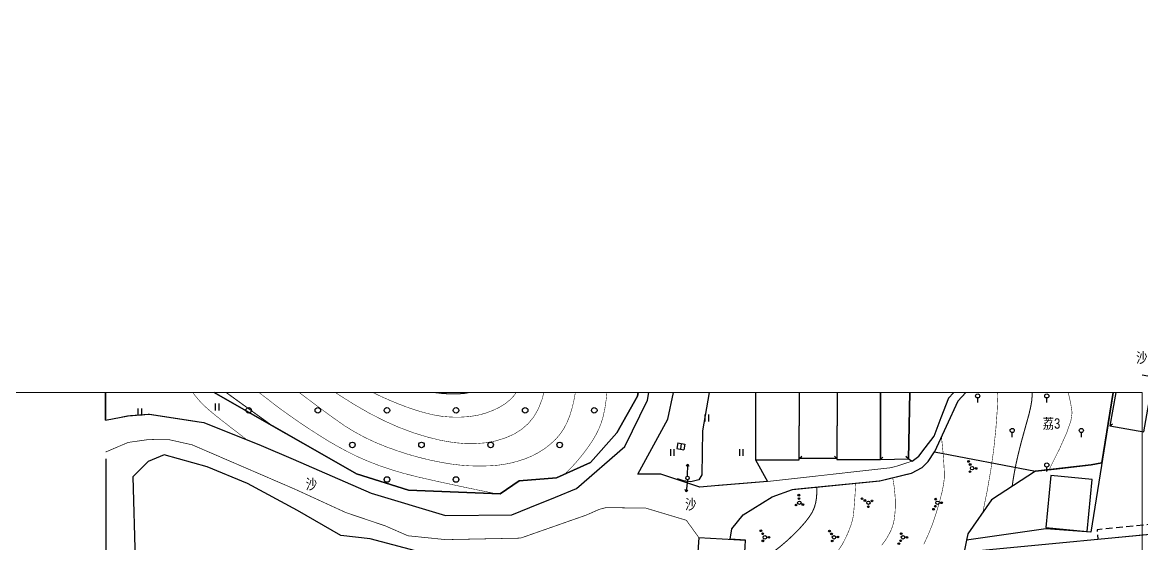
# Model space of a CAD drawing. Extents: x 396500 to 398250, y 1005980 to 1008200.
# Drawn here: x 396738 to 396899.9, y 1006818.1 to 1006893.6 of the extents above; entities that cross this region are included whole.
import ezdxf
from ezdxf.enums import TextEntityAlignment as Align

# ---------------------------------------------------------------- set-up
doc = ezdxf.new("R2010")
doc.units = 0
doc.header["$LTSCALE"] = 0.5
doc.linetypes.add('X3', pattern=[5, 4, -1])
doc.linetypes.add('X5', pattern=[3, 2, -1])
doc.layers.get('0').update_dxf_attribs({"linetype": 'CONTINUOUS'})
doc.layers.add('ASSIST', color=7, linetype='CONTINUOUS', plot=False)
for name, color, linetype in [('DGX', 2, 'CONTINUOUS'), ('DLDW', 11, 'CONTINUOUS'), ('DLSS', 4, 'CONTINUOUS'), ('DMTZ', 3, 'CONTINUOUS'), ('GXYZ', 2, 'CONTINUOUS'), ('JMD', 6, 'CONTINUOUS'), ('ZBTZ', 3, 'CONTINUOUS'), ('用地红线', 1, 'CONTINUOUS')]:
    doc.layers.add(name, color=color, linetype=linetype)
doc.layers.add('绘图层', color=6, linetype='CONTINUOUS', lineweight=5)
doc.styles.add('细等线体', font='长等线体_0.TTF', dxfattribs={"width": 0.8})
doc.linetypes.add('10421', pattern='A,2,[150,AAA.SHX,S=1,R=0,X=0,Y=1],1e-11', length=2)
doc.linetypes.add('10422', pattern='A,2,[150,AAA.SHX,S=1,R=0,X=0,Y=1],2,[177,AAA.SHX,S=1,R=0,X=0,Y=0.8],1e-09', length=4)
doc.linetypes.add('1161', pattern='A,0,[149,AAA.SHX,S=0.15,R=0,X=0,Y=0],-1.6', length=1.6)

# ---------------------------------------------------------------- blocks, each defined once
blk = doc.blocks.new('gc170')
at = {"linetype": 'Continuous'}
blk.add_circle((0, 0), 0.5, dxfattribs=at)
blk = doc.blocks.new('gc013b')
at = {"linetype": 'Continuous'}
blk.add_line((0.5, 0), (4, 0), dxfattribs=at)
at = {"linetype": 'Continuous', "flags": 128}
blk.add_lwpolyline([(3.39, 0.35), (4, 0), (3.39, -0.35)], dxfattribs=at)
blk = doc.blocks.new('gc325')
blk.add_line((0, 0), (0, 1.3))
blk.add_circle((0, 1.9), 0.6)
blk = doc.blocks.new('gc121')
for p, q in [((-0.5, -1), (-0.5, 1)), ((0.5, -1), (0.5, 1))]:
    blk.add_line(p, q)
blk = doc.blocks.new('*U110')
at = {"linetype": 'Continuous'}
for points in [[(-0.25, 2.2), (-0.24, 2.12), (-0.24, 2.28)], [(-0.24, 2.28), (-0.2, 2.05), (-0.2, 2.35)], [(-0.2, 2.05), (-0.24, 2.28), (-0.24, 2.12)], [(-0.2, 2.35), (-0.15, 2), (-0.15, 2.4)], [(-0.15, 2), (-0.2, 2.35), (-0.2, 2.05)], [(-0.15, 2.4), (-0.08, 1.96), (-0.08, 2.44)], [(-0.08, 1.96), (-0.15, 2.4), (-0.15, 2)], [(-0.08, 2.44), (0, 1.95), (0, 2.45)], [(0, 1.95), (-0.08, 2.44), (-0.08, 1.96)], [(0, 2.45), (0.08, 1.96), (0.08, 2.44)], [(0.08, 1.96), (0, 2.45), (0, 1.95)], [(0.08, 2.44), (0.15, 2), (0.15, 2.4)], [(0.15, 2), (0.08, 2.44), (0.08, 1.96)], [(0.15, 2.4), (0.2, 2.05), (0.2, 2.35)], [(0.2, 2.05), (0.15, 2.4), (0.15, 2)], [(0.2, 2.35), (0.24, 2.12), (0.24, 2.28)], [(0.24, 2.12), (0.2, 2.35), (0.2, 2.05)], [(0.25, 2.2), (0.24, 2.28), (0.24, 2.12)]]:
    blk.add_solid(points, dxfattribs=at)
blk = doc.blocks.new('*U109')
at = {"linetype": 'Continuous'}
for points in [[(-0.25, 1.2), (-0.24, 1.12), (-0.24, 1.28)], [(-0.24, 1.28), (-0.2, 1.05), (-0.2, 1.35)], [(-0.2, 1.05), (-0.24, 1.28), (-0.24, 1.12)], [(-0.2, 1.35), (-0.15, 1), (-0.15, 1.4)], [(-0.15, 1), (-0.2, 1.35), (-0.2, 1.05)], [(-0.15, 1.4), (-0.08, 0.96), (-0.08, 1.44)], [(-0.08, 0.96), (-0.15, 1.4), (-0.15, 1)], [(-0.08, 1.44), (0, 0.95), (0, 1.45)], [(0, 0.95), (-0.08, 1.44), (-0.08, 0.96)], [(0, 1.45), (0.08, 0.96), (0.08, 1.44)], [(0.08, 0.96), (0, 1.45), (0, 0.95)], [(0.08, 1.44), (0.15, 1), (0.15, 1.4)], [(0.15, 1), (0.08, 1.44), (0.08, 0.96)], [(0.15, 1.4), (0.2, 1.05), (0.2, 1.35)], [(0.2, 1.05), (0.15, 1.4), (0.15, 1)], [(0.2, 1.35), (0.24, 1.12), (0.24, 1.28)], [(0.24, 1.12), (0.2, 1.35), (0.2, 1.05)], [(0.25, 1.2), (0.24, 1.28), (0.24, 1.12)]]:
    blk.add_solid(points, dxfattribs=at)
blk = doc.blocks.new('*U108')
at = {"linetype": 'Continuous'}
for points in [[(-1.25, -0.6), (-1.24, -0.68), (-1.24, -0.52)], [(-1.24, -0.52), (-1.2, -0.75), (-1.2, -0.45)], [(-1.2, -0.75), (-1.24, -0.52), (-1.24, -0.68)], [(-1.2, -0.45), (-1.15, -0.8), (-1.15, -0.4)], [(-1.15, -0.8), (-1.2, -0.45), (-1.2, -0.75)], [(-1.15, -0.4), (-1.08, -0.84), (-1.08, -0.36)], [(-1.08, -0.84), (-1.15, -0.4), (-1.15, -0.8)], [(-1.08, -0.36), (-1, -0.85), (-1, -0.35)], [(-1, -0.85), (-1.08, -0.36), (-1.08, -0.84)], [(-1, -0.35), (-0.92, -0.84), (-0.92, -0.36)], [(-0.92, -0.84), (-1, -0.35), (-1, -0.85)], [(-0.92, -0.36), (-0.85, -0.8), (-0.85, -0.4)], [(-0.85, -0.8), (-0.92, -0.36), (-0.92, -0.84)], [(-0.85, -0.4), (-0.8, -0.75), (-0.8, -0.45)], [(-0.8, -0.75), (-0.85, -0.4), (-0.85, -0.8)], [(-0.8, -0.45), (-0.76, -0.68), (-0.76, -0.52)], [(-0.76, -0.68), (-0.8, -0.45), (-0.8, -0.75)], [(-0.75, -0.6), (-0.76, -0.52), (-0.76, -0.68)]]:
    blk.add_solid(points, dxfattribs=at)
blk = doc.blocks.new('*U107')
at = {"linetype": 'Continuous'}
for points in [[(0.75, -0.6), (0.76, -0.68), (0.76, -0.52)], [(0.76, -0.52), (0.8, -0.75), (0.8, -0.45)], [(0.8, -0.75), (0.76, -0.52), (0.76, -0.68)], [(0.8, -0.45), (0.85, -0.8), (0.85, -0.4)], [(0.85, -0.8), (0.8, -0.45), (0.8, -0.75)], [(0.85, -0.4), (0.92, -0.84), (0.92, -0.36)], [(0.92, -0.84), (0.85, -0.4), (0.85, -0.8)], [(0.92, -0.36), (1, -0.85), (1, -0.35)], [(1, -0.85), (0.92, -0.36), (0.92, -0.84)], [(1, -0.35), (1.08, -0.84), (1.08, -0.36)], [(1.08, -0.84), (1, -0.35), (1, -0.85)], [(1.08, -0.36), (1.15, -0.8), (1.15, -0.4)], [(1.15, -0.8), (1.08, -0.36), (1.08, -0.84)], [(1.15, -0.4), (1.2, -0.75), (1.2, -0.45)], [(1.2, -0.75), (1.15, -0.4), (1.15, -0.8)], [(1.2, -0.45), (1.24, -0.68), (1.24, -0.52)], [(1.24, -0.68), (1.2, -0.45), (1.2, -0.75)], [(1.25, -0.6), (1.24, -0.52), (1.24, -0.68)]]:
    blk.add_solid(points, dxfattribs=at)
blk = doc.blocks.new('gc160')
for centre, radius in [((0, 0), 0.5), ((0, 2.2), 0.25), ((0, 1.2), 0.25), ((-1, -0.6), 0.25), ((1, -0.6), 0.25)]:
    blk.add_circle(centre, radius)
at = {"linetype": 'Continuous'}
for name in ['*U110', '*U109', '*U108', '*U107']:
    blk.add_blockref(name, (0, 0), dxfattribs=at)
blk = doc.blocks.new('gc326')
blk.add_circle((0, 0), 0.8)

msp = doc.modelspace()

# ---------------------------------------------------------------- linework, layer by layer
at = {"layer": 'ASSIST', "linetype": '1161'}
for points in [[(396750, 1006835.98), (396750, 1006840)], [(396765.72, 1006840), (396773.98, 1006835.3), (396780.69, 1006831.47), (396786.32, 1006828.22), (396793.85, 1006825.85), (396807.13, 1006825.35), (396809.87, 1006827.21), (396815.28, 1006827.67), (396820.18, 1006829.87), (396824.01, 1006834.15), (396826.97, 1006839.46), (396827.09, 1006840)]]:
    msp.add_lwpolyline(points, dxfattribs=at)
at = {"layer": 'ASSIST', "linetype": 'Continuous', "flags": 128}
for points in [[(396750, 1006840), (396750, 1006835.98), (396753.29, 1006836.65), (396756.33, 1006836.88), (396763.2, 1006835.82), (396764.21, 1006835.66), (396772.55, 1006832.34), (396777.14, 1006830.37), (396788.46, 1006825.42), (396799.2, 1006822.2), (396808.79, 1006822.28), (396811.42, 1006823.36), (396815.12, 1006824.88), (396818.17, 1006826.12), (396825.14, 1006832.2), (396828.43, 1006838.89), (396828.62, 1006840)], [(396827.09, 1006840), (396826.97, 1006839.46), (396824.01, 1006834.15), (396820.18, 1006829.87), (396815.28, 1006827.67), (396809.87, 1006827.21), (396807.13, 1006825.35), (396793.85, 1006825.85), (396786.32, 1006828.22), (396780.69, 1006831.47), (396773.98, 1006835.3), (396765.72, 1006840)], [(396844.07, 1006840), (396844.06, 1006830.24), (396845.78, 1006827.12), (396838.73, 1006826.54), (396835.99, 1006826.32), (396830.36, 1006828.19), (396827.04, 1006828.18), (396831.37, 1006836.14), (396832.21, 1006840)], [(396832.84, 1006832.7), (396832.7, 1006831.89)]]:
    msp.add_lwpolyline(points, dxfattribs=at)
at = {"layer": 'ASSIST', "linetype": '1161', "flags": 128}
for points in [[(396866.38, 1006840), (396866.2, 1006830.41), (396866.72, 1006830.07), (396867.72, 1006830.81), (396868.61, 1006831.99), (396869.9, 1006833.68), (396870.93, 1006836.37), (396872.03, 1006839.21), (396872.68, 1006839.9), (396872.77, 1006840)], [(396874.49, 1006840), (396873.34, 1006838.74), (396869.95, 1006831.43), (396884.57, 1006828.62), (396887.3, 1006828.93), (396892.65, 1006829.53), (396894.18, 1006829.81), (396895.83, 1006840)], [(396841.34, 1006800), (396842.55, 1006817.68), (396842.61, 1006818.65), (396840.41, 1006818.77), (396840.62, 1006820.25), (396842.29, 1006822.28), (396846.5, 1006824.92), (396849.43, 1006825.99), (396862.07, 1006827.23), (396866.65, 1006828.35), (396868.19, 1006829.13), (396869.03, 1006830.02), (396869.95, 1006831.43), (396884.57, 1006828.62), (396878.21, 1006824.48), (396874.79, 1006819.53), (396874.62, 1006818.64), (396874.09, 1006815.97), (396873.68, 1006812.77), (396874.85, 1006812.88), (396870.7, 1006809.48), (396870.47, 1006809.38), (396872.1, 1006805.76), (396875.38, 1006800)]]:
    msp.add_lwpolyline(points, dxfattribs=at)
at = {"layer": 'DGX', "linetype": 'Continuous', "const_width": 0.075, "flags": 128}
for points, elevation in [([(396770.43, 1006833.19), (396768.34, 1006834.79), (396766.7, 1006836.07), (396765.5, 1006837.03), (396764.74, 1006837.68), (396764.22, 1006838.16), (396763.74, 1006838.65), (396763.31, 1006839.14), (396762.91, 1006839.63), (396762.65, 1006840)], 27), ([(396772.23, 1006840), (396773.26, 1006839.2), (396774.31, 1006838.39), (396775.29, 1006837.65), (396776.2, 1006836.99), (396777.15, 1006836.32), (396778.23, 1006835.57), (396779.45, 1006834.76), (396780.81, 1006833.88), (396782.24, 1006832.99), (396783.68, 1006832.16), (396785.12, 1006831.39), (396786.56, 1006830.68), (396788.05, 1006830.03), (396789.64, 1006829.42), (396791.32, 1006828.85), (396793.09, 1006828.32), (396795.29, 1006827.76), (396798.25, 1006827.09), (396801.97, 1006826.29), (396806.45, 1006825.37)], 25.5), ([(396817.98, 1006840), (396817.96, 1006839.82), (396817.76, 1006838.72), (396817.5, 1006837.66), (396817.19, 1006836.66), (396816.81, 1006835.71), (396816.35, 1006834.81), (396815.79, 1006833.98), (396815.12, 1006833.2), (396814.34, 1006832.49), (396813.49, 1006831.84), (396812.6, 1006831.28), (396811.67, 1006830.8), (396810.7, 1006830.4), (396809.72, 1006830.08), (396808.75, 1006829.82), (396807.79, 1006829.63), (396806.84, 1006829.49), (396805.87, 1006829.41), (396804.84, 1006829.37), (396803.75, 1006829.36), (396802.61, 1006829.4), (396801.38, 1006829.49), (396800.05, 1006829.65), (396798.61, 1006829.89), (396797.06, 1006830.2), (396795.46, 1006830.59), (396793.85, 1006831.04), (396792.24, 1006831.56), (396790.62, 1006832.14), (396789.02, 1006832.8), (396787.49, 1006833.52), (396786.02, 1006834.32), (396784.61, 1006835.18), (396782.39, 1006836.75), (396778.48, 1006839.66), (396778.03, 1006840)], 26), ([(396813.44, 1006840), (396813.18, 1006839.02), (396812.63, 1006837.62), (396811.97, 1006836.47), (396811.18, 1006835.51), (396810.24, 1006834.69), (396809.14, 1006833.99), (396807.87, 1006833.43), (396806.5, 1006833.01), (396805.06, 1006832.73), (396803.55, 1006832.6), (396801.97, 1006832.61), (396800.31, 1006832.77), (396798.52, 1006833.08), (396796.61, 1006833.55), (396794.58, 1006834.17), (396792.48, 1006834.95), (396790.35, 1006835.9), (396788.2, 1006837), (396786.01, 1006838.26), (396783.78, 1006839.66), (396783.28, 1006840)], 26.5), ([(396809.44, 1006840), (396809.15, 1006839.59), (396808.56, 1006838.96), (396807.83, 1006838.37), (396806.98, 1006837.85), (396805.99, 1006837.38), (396804.91, 1006836.98), (396803.76, 1006836.69), (396802.54, 1006836.51), (396801.26, 1006836.43), (396799.96, 1006836.45), (396798.66, 1006836.56), (396797.38, 1006836.78), (396796.11, 1006837.09), (396794.85, 1006837.47), (396793.58, 1006837.9), (396792.33, 1006838.38), (396791.07, 1006838.9), (396789.8, 1006839.47), (396788.7, 1006840)], 27), ([(396822.56, 1006840), (396822.46, 1006839), (396822.27, 1006837.72), (396822.04, 1006836.61), (396821.76, 1006835.66), (396821.41, 1006834.77), (396820.96, 1006833.86), (396820.4, 1006832.91), (396819.73, 1006831.94), (396818.99, 1006830.96), (396818.21, 1006830.02), (396817.38, 1006829.1), (396816.5, 1006828.22)], 25.5), ([(396876.96, 1006822.67), (396877.6, 1006825.8), (396878.13, 1006828.85), (396878.55, 1006831.84), (396878.85, 1006834.75), (396879.04, 1006837.34), (396879.13, 1006839.33), (396879.12, 1006840)], 23), ([(396886.55, 1006828.84), (396888.04, 1006831.8), (396889.1, 1006834.17), (396889.71, 1006835.93), (396889.88, 1006837.09), (396889.69, 1006838.38), (396889.33, 1006840)], 22), ([(396868.41, 1006818.02), (396869.1, 1006819.51), (396869.72, 1006821.07), (396870.27, 1006822.72), (396870.72, 1006824.28), (396871.06, 1006825.6), (396871.28, 1006826.69), (396871.38, 1006827.54), (396871.39, 1006828.47), (396871.32, 1006829.78), (396871.19, 1006831.49), (396870.98, 1006833.59)], 23.5)]:
    msp.add_lwpolyline(points, dxfattribs=dict(at, elevation=elevation))
at = {"layer": 'DGX', "color": 3, "linetype": 'Continuous', "lineweight": -2, "const_width": 0.15, "flags": 128}
for points, elevation in [([(396773.98, 1006835.3), (396767.47, 1006840)], 25), ([(396802.62, 1006840), (396801.92, 1006839.88), (396800.92, 1006839.8), (396799.84, 1006839.8), (396798.68, 1006839.88), (396797.63, 1006840)], 27.5), ([(396881.21, 1006826.44), (396881.37, 1006827.53), (396881.56, 1006828.62), (396881.77, 1006829.69), (396882.01, 1006830.74), (396882.27, 1006831.83), (396882.57, 1006832.98), (396882.91, 1006834.22), (396883.27, 1006835.52), (396883.62, 1006836.77), (396883.87, 1006837.83), (396884.03, 1006838.72), (396884.09, 1006839.42), (396884.1, 1006840)], 22.5)]:
    msp.add_lwpolyline(points, dxfattribs=dict(at, elevation=elevation))
at = {"layer": 'DGX', "linetype": 'Continuous', "const_width": 0.075, "flags": 128}
for points in [[(396841.95, 1006808.84), (396845.01, 1006810.14), (396847.51, 1006811.24), (396849.46, 1006812.14), (396850.84, 1006812.85), (396851.91, 1006813.48), (396852.9, 1006814.13), (396853.8, 1006814.82), (396854.62, 1006815.53), (396855.37, 1006816.29), (396856.04, 1006817.13), (396856.63, 1006818.03), (396857.14, 1006819.01), (396857.57, 1006819.97), (396857.89, 1006820.84), (396858.12, 1006821.61), (396858.24, 1006822.3), (396858.31, 1006823.06), (396858.39, 1006824.08), (396858.48, 1006825.35), (396858.57, 1006826.89)], [(396862.33, 1006817.9), (396862.82, 1006818.55), (396863.17, 1006819.1), (396863.46, 1006819.63), (396863.71, 1006820.14), (396863.9, 1006820.64), (396864.05, 1006821.18), (396864.17, 1006821.81), (396864.25, 1006822.54), (396864.3, 1006823.37), (396864.31, 1006824.3), (396864.24, 1006825.32), (396864.12, 1006826.45), (396863.92, 1006827.68)]]:
    msp.add_lwpolyline(points, dxfattribs=at)
at = {"layer": 'DGX', "color": 3, "linetype": 'Continuous', "lineweight": -2, "const_width": 0.15, "flags": 128}
msp.add_lwpolyline([(396842.33, 1006814.43), (396843.47, 1006814.96), (396844.58, 1006815.57), (396845.65, 1006816.23), (396846.68, 1006816.96), (396847.68, 1006817.74), (396848.64, 1006818.56), (396849.56, 1006819.42), (396850.44, 1006820.31), (396851.22, 1006821.19), (396851.84, 1006821.99), (396852.3, 1006822.72), (396852.59, 1006823.38), (396852.77, 1006824.03), (396852.89, 1006824.74), (396852.94, 1006825.51), (396852.93, 1006826.33)], dxfattribs=at)
at = {"layer": 'DLDW', "color": 11, "linetype": 'Continuous'}
for p, q in [((396832.7, 1006831.89), (396833.68, 1006831.72)), ((396832.84, 1006832.7), (396833.82, 1006832.53)), ((396833.33, 1006832.62), (396833.19, 1006831.81)), ((396833.82, 1006832.53), (396833.68, 1006831.72))]:
    msp.add_line(p, q, dxfattribs=at)
at = {"layer": 'DLSS', "linetype": 'X3', "const_width": 0.1, "flags": 128}
for points in [[(396828.62, 1006840), (396828.43, 1006838.89), (396826.25, 1006834.4), (396825.14, 1006832.2), (396820.21, 1006827.9), (396818.17, 1006826.12), (396815.12, 1006824.88), (396811.42, 1006823.36), (396808.79, 1006822.28), (396799.2, 1006822.2), (396788.46, 1006825.42), (396777.14, 1006830.37), (396772.55, 1006832.34), (396764.21, 1006835.66), (396763.2, 1006835.82), (396756.33, 1006836.88), (396753.29, 1006836.65), (396750, 1006835.98)], [(396872.77, 1006840), (396872.68, 1006839.9), (396872.03, 1006839.21), (396870.93, 1006836.37), (396869.9, 1006833.68), (396868.61, 1006831.99), (396867.72, 1006830.81), (396866.72, 1006830.07), (396864.56, 1006829.36), (396863.59, 1006829.11), (396859.62, 1006828.67), (396858.62, 1006828.56), (396854.65, 1006828.11), (396853.66, 1006828), (396845.78, 1006827.12), (396838.73, 1006826.54), (396835.99, 1006826.32), (396830.36, 1006828.19), (396827.04, 1006828.18)], [(396835.85, 1006819.03), (396834.06, 1006821.51), (396828.16, 1006823.28), (396822.4, 1006823.34), (396821.45, 1006823.09), (396819.62, 1006822.28)]]:
    msp.add_lwpolyline(points, dxfattribs=at)
at = {"layer": 'DLSS', "linetype": 'Continuous', "const_width": 0.1, "flags": 128}
for points in [[(396832.21, 1006840), (396831.37, 1006836.14), (396827.04, 1006828.18)], [(396840.41, 1006818.77), (396840.62, 1006820.25), (396842.29, 1006822.28), (396846.5, 1006824.92), (396849.43, 1006825.99), (396862.07, 1006827.23), (396866.65, 1006828.35), (396868.19, 1006829.13), (396869.03, 1006830.02), (396869.95, 1006831.43), (396873.34, 1006838.74), (396874.49, 1006840)], [(396750, 1006831.38), (396753.28, 1006832.78), (396756.19, 1006833.19), (396758.93, 1006833.24), (396762.54, 1006832.43), (396777.42, 1006826.01), (396784.78, 1006822.63), (396790.52, 1006820.69), (396793.76, 1006819.27), (396799.25, 1006818.71), (396810.07, 1006818.93), (396819.62, 1006822.28)]]:
    msp.add_lwpolyline(points, dxfattribs=at)
at = {"layer": 'DMTZ', "linetype": '10421'}
msp.add_lwpolyline([(396827.09, 1006840), (396826.97, 1006839.46), (396824.01, 1006834.15), (396820.18, 1006829.87), (396815.28, 1006827.67), (396809.87, 1006827.21), (396807.13, 1006825.35), (396793.85, 1006825.85), (396786.32, 1006828.22), (396780.69, 1006831.47), (396767.66, 1006838.89), (396765.71, 1006840)], dxfattribs=at)
at = {"layer": 'DMTZ', "linetype": '10421', "flags": 128}
for points in [[(396837.35, 1006840), (396836.41, 1006834.48), (396836.3, 1006828.07), (396835.87, 1006827.36), (396834.73, 1006827.08), (396833.64, 1006827.22), (396832.8, 1006827.52)], [(396750.07, 1006830.41), (396750.05, 1006814.56), (396750, 1006813.39)], [(396894.18, 1006829.81), (396892.65, 1006829.53), (396884.57, 1006828.62), (396878.21, 1006824.48), (396874.79, 1006819.53), (396874.62, 1006818.64)]]:
    msp.add_lwpolyline(points, dxfattribs=at)
at = {"layer": 'DMTZ', "linetype": '10422', "flags": 128}
msp.add_lwpolyline([(396895.83, 1006840), (396892.57, 1006819.79), (396886.06, 1006820.29), (396874.62, 1006818.64), (396874.09, 1006815.97)], dxfattribs=at)
at = {"layer": 'DMTZ', "linetype": '10421', "elevation": 15.57, "flags": 128}
msp.add_lwpolyline([(396817.09, 1006800), (396817.11, 1006800.74), (396817.7, 1006808.39), (396817.66, 1006810.83), (396817.59, 1006811.91), (396817.56, 1006812.93), (396817.25, 1006814.03), (396816.55, 1006814.6), (396811.04, 1006815.26), (396804.47, 1006815.02), (396798.13, 1006816.2), (396788.3, 1006818.81), (396784.08, 1006819.32), (396777.78, 1006822.95), (396770.56, 1006826.82), (396764.73, 1006829.26), (396758.48, 1006830.98), (396756.18, 1006830.04), (396753.96, 1006827.79), (396754.62, 1006803.67)], dxfattribs=at)
at = {"layer": 'DMTZ', "linetype": '10422'}
for points in [[(396835.85, 1006819.03), (396834.56, 1006800)], [(396841.34, 1006800), (396842.55, 1006817.68), (396842.61, 1006818.65)]]:
    msp.add_lwpolyline(points, dxfattribs=at)
at = {"layer": 'JMD', "linetype": 'Continuous'}
for p, q in [((396895.34, 1006835.17), (396895.75, 1006835.46)), ((396850.4, 1006830.44), (396850.76, 1006830.79)), ((396855.84, 1006830.43), (396855.49, 1006830.79)), ((396862.15, 1006830.29), (396862.5, 1006830.65)), ((396866.2, 1006830.41), (396865.84, 1006830.76))]:
    msp.add_line(p, q, dxfattribs=at)
at = {"layer": 'JMD', "linetype": 'Continuous', "flags": 128}
for points in [[(396896.2, 1006840), (396895.34, 1006835.17), (396900.25, 1006834.29), (396901.67, 1006842.22), (396900, 1006842.52)], [(396844.07, 1006840), (396844.06, 1006830.24), (396850.4, 1006830.25), (396850.43, 1006840)], [(396855.86, 1006840), (396855.84, 1006830.43), (396850.4, 1006830.44), (396850.43, 1006840)], [(396855.86, 1006840), (396855.84, 1006830.3), (396862.15, 1006830.29), (396862.17, 1006840)], [(396862.17, 1006840), (396862.15, 1006830.29), (396866.2, 1006830.41), (396866.38, 1006840)]]:
    msp.add_lwpolyline(points, dxfattribs=at)
msp.add_lwpolyline([(396886.8, 1006827.99), (396886.08, 1006820.48), (396892.06, 1006819.91), (396892.77, 1006827.43)], close=True, dxfattribs=at)
at = {"layer": 'JMD', "linetype": 'X5', "elevation": 15.57, "flags": 128}
msp.add_lwpolyline([(396893.62, 1006818.76), (396905.25, 1006819.9), (396905.11, 1006821.29), (396893.49, 1006820.15)], close=True, dxfattribs=at)
at = {"layer": 'JMD', "linetype": 'Continuous', "elevation": 15.57, "flags": 128}
msp.add_lwpolyline([(396876.91, 1006817.19), (396905.25, 1006819.9), (396906.58, 1006810.21), (396877.88, 1006807.17)], close=True, dxfattribs=at)
at = {"layer": 'ZBTZ', "linetype": '1161', "flags": 128}
for points in [[(396750, 1006835.98), (396750, 1006840)], [(396869.95, 1006831.43), (396884.57, 1006828.62)], [(396835.85, 1006819.03), (396842.61, 1006818.65)]]:
    msp.add_lwpolyline(points, dxfattribs=at)
at = {"layer": '用地红线', "linetype": 'Continuous', "const_width": 0.3, "flags": 128}
msp.add_lwpolyline([(396896.97, 1006409.31, -0.090189), (397228.69, 1007024.03), (397387.8, 1007222.91), (397401.3, 1007212.11), (397426.33, 1007243.38), (397412.82, 1007254.19), (397549.49, 1007427.16), (397597.06, 1007408.49), (397590.11, 1007392.96), (397593.63, 1007391.18), (397580.3, 1007365.5), (397677.78, 1007288.14), (397658.98, 1007180.18), (397680.1, 1007163.58), (397691.21, 1007135.06, -0.057003), (397648.05, 1007084.95), (397357.5, 1006816.5, 0.141668), (397271.32, 1006673.86), (397185.66, 1006354.4)], format="xyb", dxfattribs=at)
at = {"layer": '绘图层', "linetype": 'Continuous', "flags": 128}
msp.add_lwpolyline([(396500, 1006840), (396500, 1006440), (396900, 1006440), (396900, 1006840)], close=True, dxfattribs=at)

# ---------------------------------------------------------------- block references
at = {"layer": 'GXYZ', "color": 6, "linetype": 'Continuous', "yscale": 0.5}
for xscale, rotation in [(0.5, 88.96812061653392), (0.4999999999999999, 264.439147783305)]:
    msp.add_blockref('gc013b', (396834.23, 1006827.63), dxfattribs=dict(at, xscale=xscale, rotation=rotation))
at = {"layer": 'GXYZ', "color": 6, "linetype": 'Continuous', "xscale": 0.5, "yscale": 0.5}
msp.add_blockref('gc170', (396834.23, 1006827.63), dxfattribs=at)
at = {"layer": 'ZBTZ', "linetype": 'Continuous', "xscale": 0.5, "yscale": 0.5}
for name, p in [('gc325', (396876.22, 1006838.56)), ('gc325', (396886.22, 1006838.56)), ('gc121', (396766.18, 1006837.89)), ('gc121', (396755, 1006837.2)), ('gc326', (396770.73, 1006837.42)), ('gc326', (396780.73, 1006837.42)), ('gc326', (396790.73, 1006837.42)), ('gc326', (396800.73, 1006837.42)), ('gc326', (396810.73, 1006837.42)), ('gc326', (396820.73, 1006837.42)), ('gc121', (396837.04, 1006836.32)), ('gc325', (396881.22, 1006833.56)), ('gc325', (396891.22, 1006833.56)), ('gc326', (396785.73, 1006832.42)), ('gc326', (396795.73, 1006832.42)), ('gc326', (396805.73, 1006832.42)), ('gc326', (396815.73, 1006832.42)), ('gc121', (396832.04, 1006831.32)), ('gc121', (396842.04, 1006831.32)), ('gc325', (396886.22, 1006828.56)), ('gc326', (396790.73, 1006827.42)), ('gc326', (396800.73, 1006827.42))]:
    msp.add_blockref(name, p, dxfattribs=at)
at = {"layer": 'ZBTZ', "linetype": 'Continuous', "yscale": 0.5}
for p, xscale, rotation in [((396875.41, 1006829.05), 0.5, 27.75780510879849), ((396850.41, 1006824.05), 0.4999999999999999, 3.971678823206276), ((396860.41, 1006824.05), 0.5, 57.58659627063815), ((396870.41, 1006824.05), 0.4999999999999999, 148.2320627460555), ((396845.41, 1006819.05), 0.5, 31.09225745414594), ((396855.41, 1006819.05), 0.5, 35.2012695699942), ((396865.41, 1006819.05), 0.4999999999999999, 146.6719565416425)]:
    msp.add_blockref('gc160', p, dxfattribs=dict(at, xscale=xscale, rotation=rotation))

# ---------------------------------------------------------------- texts
at = {"layer": 'DLSS', "linetype": 'Continuous', "style": '细等线体', "width": 0.8}
for p in [(396899.97, 1006845.05), (396779.8, 1006826.75), (396834.7, 1006823.83)]:
    msp.add_text('沙', height=1.5, dxfattribs=at).set_placement(p, align=Align.MIDDLE)
at = {"layer": 'ZBTZ', "linetype": 'Continuous', "style": '细等线体', "width": 0.8}
msp.add_text('荔3', height=1.5, dxfattribs=at).set_placement((396886.9, 1006835.54), align=Align.MIDDLE)

doc.saveas('drawing.dxf')
